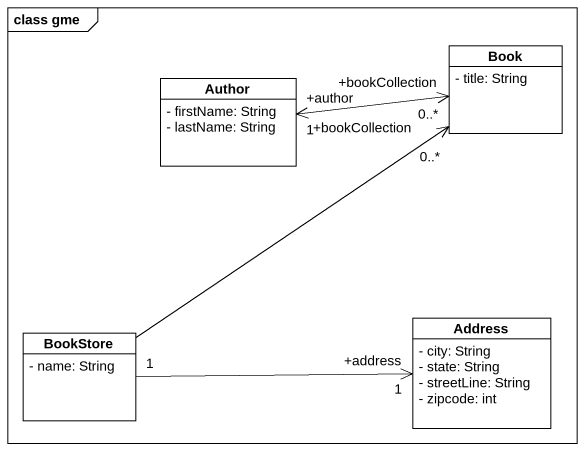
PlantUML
@startuml
mainframe class gme
hide circle
hide empty members
skinparam classAttributeIconSize 0
class Author {
  - firstName: String
  - lastName: String
}
class Book {
  - title: String
}
class Address {
  - city: String
  - state: String
  - streetLine: String
  - zipcode: int
}
class BookStore {
  - name: String
}
Book "+bookCollection\n0..*" <-left-> "+author\n1" Author
BookStore -up-> "+bookCollection\n0..*" Book
BookStore "1" -right-> "+address\n1" Address
@enduml
